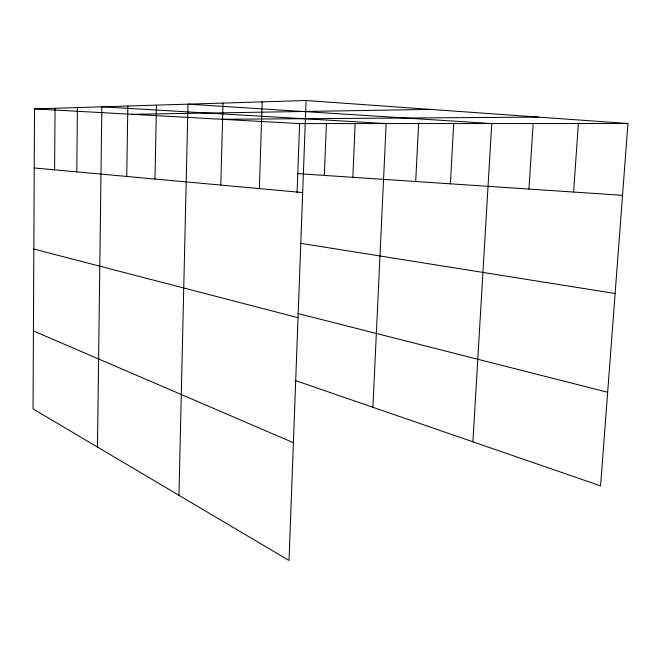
<?xml version="1.0" encoding="UTF-8"?>
<svg xmlns="http://www.w3.org/2000/svg" width="661" height="661" viewBox="0 0 661 661"><rect width="100%" height="100%" fill="white"/><g stroke="black" fill="none" stroke-linecap="round" stroke-linejoin="round"><path stroke-width="0.99" d="M306.093 100.513L34.512 108.9L33.05 408.895L289.031 560.487L306.093 100.513L627.95 123.5L600.593 485.885L295.054 380.414M54.599 169.852L55.053 108.264M76.775 171.877L77.411 107.578M97.473 447.051L101.852 106.818L386.164 123.574L372.903 407.292M126.73 176.454L127.854 106.016M154.996 179.04L156.426 105.132M178.949 495.304L187.988 104.157L491.759 123.541L472.888 441.804M220.782 185.063L223.021 103.075M259.368 188.592L262.136 101.868M297.078 192.946L299.607 123.599L627.95 123.5M324.336 175.413L326.385 123.59M352.85 177.313L355.164 123.582M415.686 181.511L418.62 123.566M450.405 183.824L453.71 123.549M528.949 189.071L533.154 123.533M573.599 192.054L578.367 123.516M131.952 114.303L430.617 109.404M221.534 119.269L538.575 117.113M34.512 108.9L299.607 123.599M297.781 173.636L622.53 195.317M34.223 167.985L302.68 192.558M300.317 243.273L615.118 293.501M297.714 313.471L607.657 392.262M33.827 249.048L298.037 317.677M33.43 330.946L293.401 442.713"/></g></svg>
